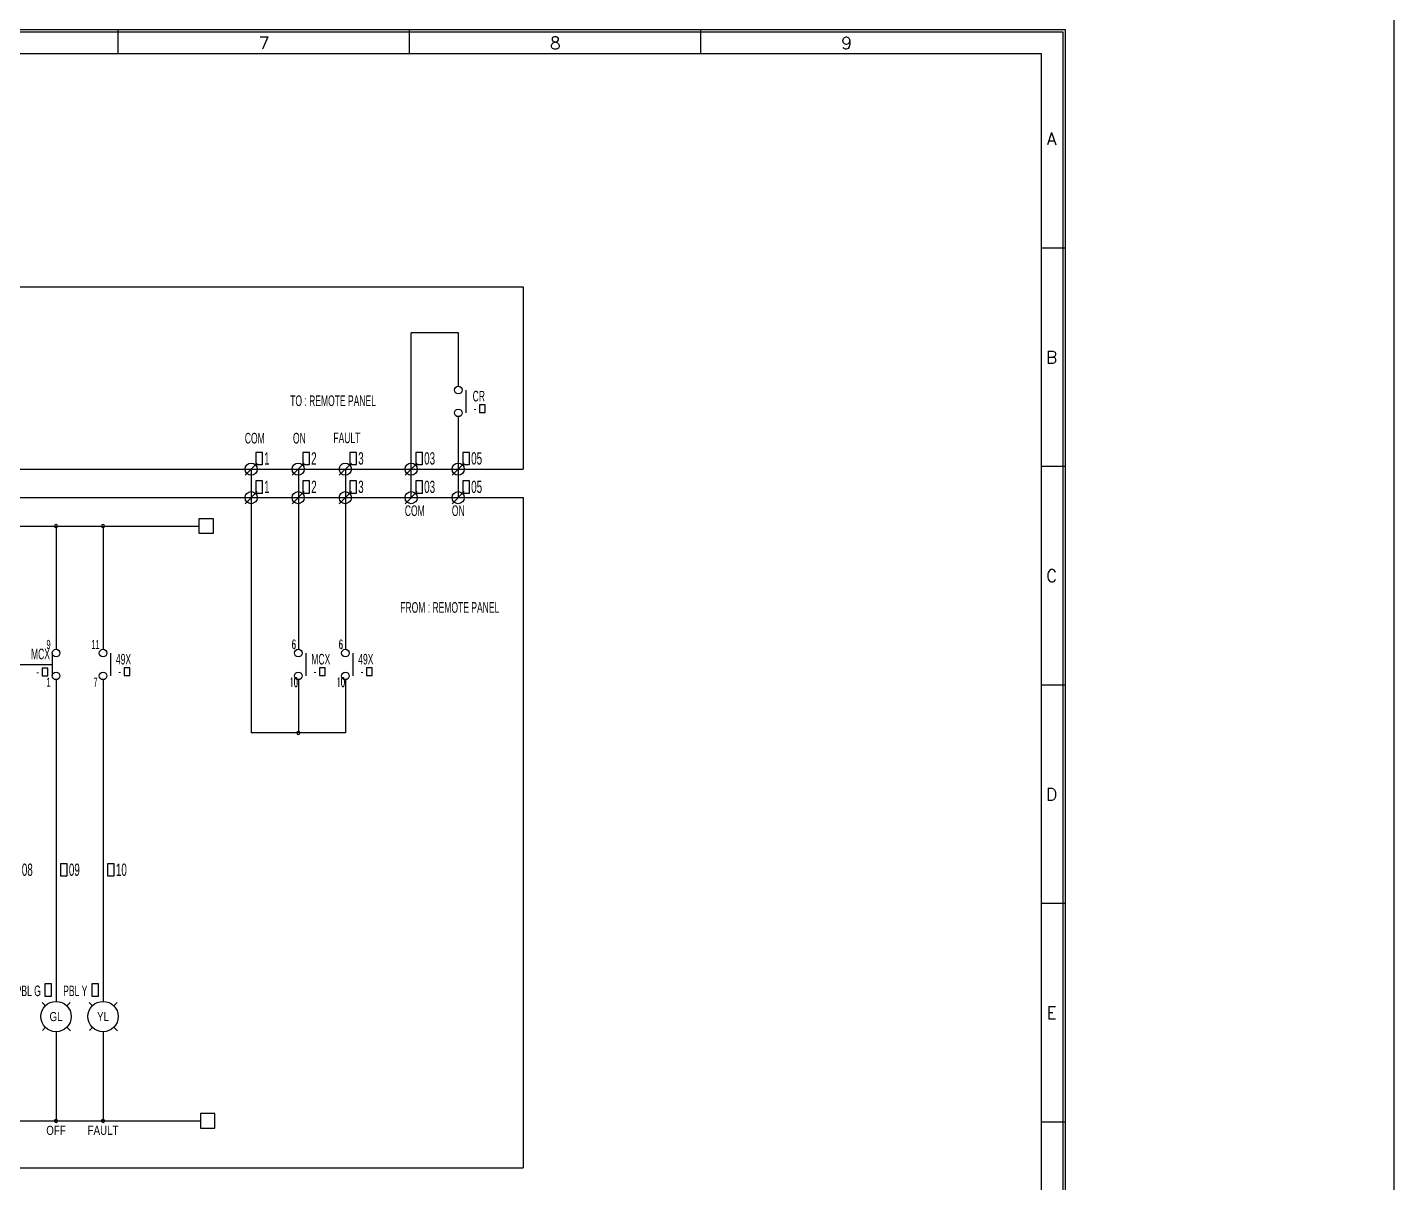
# Model space of a CAD drawing. Header units: millimetres. Extents: x 107 to 2900, y 85 to 3996.
# Drawn here: x 2495.3 to 2900.5, y 968.5 to 1311.2 of the extents above; entities that cross this region are included whole.
import ezdxf
from ezdxf.enums import TextEntityAlignment as Align
from ezdxf.lldxf.tags import DXFTag

# ---------------------------------------------------------------- set-up
doc = ezdxf.new("R2010")
doc.units = ezdxf.units.MM
doc.linetypes.add('PHANTOM2', pattern=[1.25, 0.625, -0.125, 0.125, -0.125, 0.125, -0.125])
for name, color, linetype in [('1', 1, 'CENTER'), ('20', 2, 'Continuous'), ('30', 3, 'Continuous'), ('70', 7, 'Continuous'), ('RED', 1, 'Continuous'), ('TBOX', 5, 'PHANTOM2'), ('TEXT', 6, 'Continuous')]:
    doc.layers.add(name, color=color, linetype=linetype)
doc.styles.add('ghs', font='NGULIM.TTF')
doc.styles.add('ROMANS', font='ROMANS.shx', dxfattribs={"width": 0.7})
doc.styles.add('SIMPLEX', font='SIMPLEX')
tags = doc.linetypes.add('CENTER', pattern=[2, 1.25, -0.25, 0.25, -0.25]).pattern_tags.tags
tags[10:11] = [DXFTag(74, 4), DXFTag(75, 0), DXFTag(340, '0'), DXFTag(46, 1.0), DXFTag(50, 0.0), DXFTag(44, 0.0), DXFTag(45, 0.0)]
tags[8:9] = [DXFTag(74, 4), DXFTag(75, 0), DXFTag(340, '0'), DXFTag(46, 1.0), DXFTag(50, 0.0), DXFTag(44, 0.0), DXFTag(45, 0.0)]
tags[6:7] = [DXFTag(74, 4), DXFTag(75, 0), DXFTag(340, '0'), DXFTag(46, 1.0), DXFTag(50, 0.0), DXFTag(44, 0.0), DXFTag(45, 0.0)]
tags[4:5] = [DXFTag(74, 4), DXFTag(75, 0), DXFTag(340, '0'), DXFTag(46, 1.0), DXFTag(50, 0.0), DXFTag(44, 0.0), DXFTag(45, 0.0)]
tags = doc.linetypes.add('HIDDEN', pattern=[0.375, 0.25, -0.125]).pattern_tags.tags
tags[6:7] = [DXFTag(74, 4), DXFTag(75, 0), DXFTag(340, '0'), DXFTag(46, 1.0), DXFTag(50, 0.0), DXFTag(44, 0.0), DXFTag(45, 0.0)]
tags[4:5] = [DXFTag(74, 4), DXFTag(75, 0), DXFTag(340, '0'), DXFTag(46, 1.0), DXFTag(50, 0.0), DXFTag(44, 0.0), DXFTag(45, 0.0)]

msp = doc.modelspace()

# ---------------------------------------------------------------- linework, layer by layer
at = {"color": 1}
for p, q in [((2609.153, 1171.707), (2609.153, 1220.517)), ((2623.1, 1220.517), (2609.153, 1220.517)), ((2623.1, 1204.708), (2623.1, 1220.517)), ((2623.1, 1171.707), (2623.1, 1195.708)), ((2561.699, 1180.145), (2561.699, 1101.898)), ((2575.645, 1180.145), (2575.645, 1126.707)), ((2589.591, 1180.145), (2589.591, 1126.707)), ((2503.784, 1163.27), (2503.784, 1126.707)), ((2517.73, 1163.27), (2517.73, 1126.707)), ((2503.784, 1117.707), (2503.784, 1022.292)), ((2517.73, 1117.707), (2517.73, 1022.292)), ((2575.645, 1117.707), (2575.645, 1101.898)), ((2589.591, 1117.707), (2589.591, 1101.898)), ((2589.591, 1101.898), (2561.699, 1101.898)), ((2503.784, 1013.292), (2503.784, 986.854)), ((2517.73, 1013.292), (2517.73, 986.854))]:
    msp.add_line(p, q, dxfattribs=at)
at = {"color": 7}
for p, q in [((2625.35, 1203.583), (2625.35, 1196.833)), ((2565.003, 1185.118), (2563.048, 1185.118)), ((2563.048, 1185.118), (2563.048, 1181.467)), ((2565.003, 1181.467), (2565.003, 1185.118)), ((2578.95, 1185.118), (2576.994, 1185.118)), ((2576.994, 1185.118), (2576.994, 1181.467)), ((2578.95, 1181.467), (2578.95, 1185.118)), ((2592.896, 1185.118), (2590.941, 1185.118)), ((2590.941, 1185.118), (2590.941, 1181.467)), ((2592.896, 1181.467), (2592.896, 1185.118)), ((2612.458, 1185.118), (2610.503, 1185.118)), ((2610.503, 1185.118), (2610.503, 1181.467)), ((2612.458, 1181.467), (2612.458, 1185.118)), ((2626.404, 1185.118), (2624.449, 1185.118)), ((2624.449, 1185.118), (2624.449, 1181.467)), ((2626.404, 1181.467), (2626.404, 1185.118)), ((2563.048, 1181.467), (2565.003, 1181.467)), ((2576.994, 1181.467), (2578.95, 1181.467)), ((2590.941, 1181.467), (2592.896, 1181.467)), ((2610.503, 1181.467), (2612.458, 1181.467)), ((2624.449, 1181.467), (2626.404, 1181.467)), ((2565.003, 1176.68), (2563.048, 1176.68)), ((2563.048, 1176.68), (2563.048, 1173.03)), ((2565.003, 1173.03), (2565.003, 1176.68)), ((2578.95, 1176.68), (2576.994, 1176.68)), ((2576.994, 1176.68), (2576.994, 1173.03)), ((2578.95, 1173.03), (2578.95, 1176.68)), ((2592.896, 1176.68), (2590.941, 1176.68)), ((2590.941, 1176.68), (2590.941, 1173.03)), ((2592.896, 1173.03), (2592.896, 1176.68)), ((2612.458, 1176.68), (2610.503, 1176.68)), ((2610.503, 1176.68), (2610.503, 1173.03)), ((2612.458, 1173.03), (2612.458, 1176.68)), ((2626.404, 1176.68), (2624.449, 1176.68)), ((2624.449, 1176.68), (2624.449, 1173.03)), ((2626.404, 1173.03), (2626.404, 1176.68)), ((2563.048, 1173.03), (2565.003, 1173.03)), ((2576.994, 1173.03), (2578.95, 1173.03)), ((2590.941, 1173.03), (2592.896, 1173.03)), ((2610.503, 1173.03), (2612.458, 1173.03)), ((2624.449, 1173.03), (2626.404, 1173.03)), ((2257.187, 1163.27), (2546.155, 1163.27)), ((2502.659, 1125.582), (2502.659, 1118.832)), ((2519.98, 1125.582), (2519.98, 1118.832)), ((2577.895, 1125.582), (2577.895, 1118.832)), ((2591.841, 1125.582), (2591.841, 1118.832)), ((2507.088, 1063.131), (2505.133, 1063.131)), ((2505.133, 1063.131), (2505.133, 1059.48)), ((2507.088, 1059.48), (2507.088, 1063.131)), ((2521.035, 1063.131), (2519.079, 1063.131)), ((2519.079, 1063.131), (2519.079, 1059.48)), ((2521.035, 1059.48), (2521.035, 1063.131)), ((2505.133, 1059.48), (2507.088, 1059.48)), ((2519.079, 1059.48), (2521.035, 1059.48)), ((2502.413, 1027.494), (2500.458, 1027.494)), ((2500.458, 1027.494), (2500.458, 1023.844)), ((2502.413, 1023.844), (2502.413, 1027.494)), ((2516.36, 1027.494), (2514.404, 1027.494)), ((2514.404, 1027.494), (2514.404, 1023.844)), ((2516.36, 1023.844), (2516.36, 1027.494)), ((2500.622, 1020.996), (2499.633, 1021.985)), ((2500.458, 1023.844), (2502.413, 1023.844)), ((2506.988, 1020.953), (2507.977, 1021.941)), ((2514.568, 1020.996), (2513.58, 1021.985)), ((2514.404, 1023.844), (2516.36, 1023.844)), ((2520.935, 1020.953), (2521.923, 1021.941)), ((2499.72, 1013.642), (2500.708, 1014.63)), ((2508.025, 1013.509), (2507.037, 1014.497)), ((2513.666, 1013.642), (2514.654, 1014.63)), ((2521.971, 1013.509), (2520.983, 1014.497)), ((2318.433, 986.854), (2546.604, 986.854))]:
    msp.add_line(p, q, dxfattribs=at)
at = {"color": 1, "linetype": 'Continuous'}
for p, q in [((2559.872, 1178.318), (2563.472, 1181.918)), ((2573.818, 1178.318), (2577.418, 1181.918)), ((2587.765, 1178.318), (2591.365, 1181.918)), ((2607.327, 1178.318), (2610.927, 1181.918)), ((2621.273, 1178.318), (2624.873, 1181.918)), ((2559.872, 1169.881), (2563.472, 1173.481)), ((2573.818, 1169.881), (2577.418, 1173.481)), ((2587.765, 1169.881), (2591.365, 1173.481)), ((2607.327, 1169.881), (2610.927, 1173.481)), ((2621.273, 1169.881), (2624.873, 1173.481))]:
    msp.add_line(p, q, dxfattribs=at)
msp.add_lwpolyline([(1879.826, 3363.289), (2900.497, 3363.289), (2900.497, 85.223), (1879.826, 85.223)], close=True)
at = {"color": 7}
for centre, radius in [((2623.1, 1203.583), 1.125), ((2623.1, 1196.833), 1.125), ((2503.784, 1125.582), 1.125), ((2517.73, 1125.582), 1.125), ((2575.645, 1125.582), 1.125), ((2589.591, 1125.582), 1.125), ((2503.784, 1118.832), 1.125), ((2517.73, 1118.832), 1.125), ((2575.645, 1118.832), 1.125), ((2589.591, 1118.832), 1.125), ((2503.784, 1017.792), 4.5), ((2517.73, 1017.792), 4.5)]:
    msp.add_circle(centre, radius, dxfattribs=at)
at = {"color": 1, "linetype": 'Continuous'}
for centre in [(2561.672, 1180.118), (2575.618, 1180.118), (2589.565, 1180.118), (2609.127, 1180.118), (2623.073, 1180.118), (2561.672, 1171.681), (2575.618, 1171.681), (2589.565, 1171.681), (2609.127, 1171.681), (2623.073, 1171.681)]:
    msp.add_circle(centre, 1.8, dxfattribs=at)
at = {"color": 7}
for centre, start, end in [((2503.784, 1163.27), 0, 180), ((2503.784, 1163.27), 180, 0), ((2517.73, 1163.27), 0, 180), ((2517.73, 1163.27), 180, 0), ((2575.645, 1101.898), 0, 180), ((2575.645, 1101.898), 180, 0), ((2503.784, 986.854), 0, 180), ((2503.784, 986.854), 180, 0), ((2517.73, 986.854), 0, 180), ((2517.73, 986.854), 180, 0)]:
    msp.add_arc(centre, 0.45, start, end, dxfattribs=at)
at = {"layer": '1', "color": 2, "linetype": 'HIDDEN', "ltscale": 3}
msp.add_line((2492.087, 1122.207), (2502.659, 1122.207), dxfattribs=at)
at = {"layer": '20', "color": 7}
for p, q in [((1989.386, 1303.375), (2795.93, 1303.375)), ((2795.93, 1303.375), (2795.93, 787.783))]:
    msp.add_line(p, q, dxfattribs=at)
at = {"layer": '30', "color": 7}
for p, q in [((2522.258, 1303.375), (2522.258, 1310.503)), ((2608.658, 1303.375), (2608.658, 1310.503)), ((2695.058, 1303.375), (2695.058, 1310.503)), ((2803.058, 1245.703), (2795.93, 1245.703)), ((2803.058, 1180.903), (2795.93, 1180.903)), ((2803.058, 1116.103), (2795.93, 1116.103)), ((2803.058, 1051.303), (2795.93, 1051.303)), ((2803.058, 986.503), (2795.93, 986.503))]:
    msp.add_line(p, q, dxfattribs=at)
at = {"layer": '70', "color": 7}
for points in [[(2803.058, 727.303), (1982.258, 727.303), (1982.258, 1310.503), (2803.058, 1310.503)], [(2802.41, 727.951), (1982.906, 727.951), (1982.906, 1309.855), (2802.41, 1309.855)]]:
    msp.add_lwpolyline(points, close=True, dxfattribs=at)
at = {"layer": 'RED', "color": 7}
for p, q in [((2550.456, 1165.42), (2546.155, 1165.42)), ((2546.155, 1165.42), (2546.155, 1161.119)), ((2550.456, 1161.119), (2550.456, 1165.42)), ((2546.155, 1161.119), (2550.456, 1161.119)), ((2550.904, 989.004), (2546.604, 989.004)), ((2546.604, 989.004), (2546.604, 984.704)), ((2550.904, 984.704), (2550.904, 989.004)), ((2546.604, 984.704), (2550.904, 984.704))]:
    msp.add_line(p, q, dxfattribs=at)
at = {"layer": 'TBOX', "color": 7, "linetype": 'Continuous', "ltscale": 25}
for p, q in [((2215.014, 1234.207), (2642.338, 1234.207)), ((2642.338, 1234.207), (2642.338, 1180.145)), ((2215.014, 1180.145), (2642.338, 1180.145)), ((2215.014, 1171.707), (2642.338, 1171.707)), ((2642.338, 1171.707), (2642.338, 972.968)), ((2215.014, 972.968), (2642.338, 972.968))]:
    msp.add_line(p, q, dxfattribs=at)
at = {"layer": 'TEXT', "color": 2}
for p, q in [((2629.356, 1199.214), (2629.356, 1196.964)), ((2631.044, 1199.214), (2629.356, 1199.214)), ((2629.356, 1196.964), (2631.044, 1196.964)), ((2631.044, 1196.964), (2631.044, 1199.214)), ((2499.647, 1121.094), (2499.647, 1118.844)), ((2501.335, 1121.094), (2499.647, 1121.094)), ((2499.647, 1118.844), (2501.335, 1118.844)), ((2501.335, 1118.844), (2501.335, 1121.094)), ((2525.674, 1121.214), (2523.987, 1121.214)), ((2523.987, 1121.214), (2523.987, 1118.964)), ((2523.987, 1118.964), (2525.674, 1118.964)), ((2525.674, 1118.964), (2525.674, 1121.214)), ((2583.589, 1121.214), (2581.902, 1121.214)), ((2581.902, 1121.214), (2581.902, 1118.964)), ((2581.902, 1118.964), (2583.589, 1118.964)), ((2583.589, 1118.964), (2583.589, 1121.214)), ((2597.536, 1121.214), (2595.848, 1121.214)), ((2595.848, 1121.214), (2595.848, 1118.964)), ((2595.848, 1118.964), (2597.536, 1118.964)), ((2597.536, 1118.964), (2597.536, 1121.214))]:
    msp.add_line(p, q, dxfattribs=at)

# ---------------------------------------------------------------- texts
at = {"layer": '30', "color": 7, "style": 'SIMPLEX'}
for s, p in [('7', (2565.458, 1306.516)), ('8', (2651.858, 1306.516)), ('9', (2738.258, 1306.516)), ('A', (2799.062, 1278.103)), ('B', (2799.062, 1213.303)), ('C', (2799.062, 1148.503)), ('D', (2799.062, 1083.703)), ('E', (2799.062, 1018.903))]:
    msp.add_text(s, height=3.672, dxfattribs=at).set_placement(p, align=Align.MIDDLE)
at = {"layer": 'TEXT', "color": 2, "linetype": 'Continuous', "style": 'ghs', "width": 0.6}
for s, p in [('TO : REMOTE PANEL', (2573.236, 1198.853)), ('COM', (2559.775, 1187.748)), ('ON', (2574.048, 1187.748)), ('FAULT', (2586.038, 1187.84)), ('COM', (2607.229, 1166.241)), ('ON', (2621.176, 1166.241)), ('FROM : REMOTE PANEL', (2605.89, 1137.543))]:
    msp.add_text(s, height=3.15, dxfattribs=at).set_placement(p)
at = {"layer": 'TEXT', "color": 2, "style": 'ghs', "width": 0.6}
for s, p in [('CR', (2629.171, 1200.208)), ('MCX', (2499.178, 1123.745)), ('49X', (2523.802, 1122.207)), ('MCX', (2582.308, 1122.207)), ('49X', (2595.663, 1122.207)), ('PBL G', (2495.548, 1023.844)), ('PBL Y', (2509.494, 1023.844))]:
    msp.add_text(s, height=3.15, dxfattribs=at).set_placement(p, align=Align.CENTER)
at = {"layer": 'TEXT', "color": 2, "style": 'ghs', "width": 0.8}
for s, height, p in [('-', 2.25, (2628.03, 1198.101)), ('-', 2.25, (2498.321, 1119.98)), ('-', 2.25, (2522.66, 1120.1)), ('-', 2.25, (2580.575, 1120.1)), ('-', 2.25, (2594.521, 1120.1)), ('OFF', 2.7, (2503.784, 984.042)), ('FAULT', 2.7, (2517.73, 984.042))]:
    msp.add_text(s, height=height, dxfattribs=at).set_placement(p, align=Align.MIDDLE)
at = {"layer": 'TEXT', "color": 7, "style": 'ghs', "width": 0.6}
for s, height, p in [('1', 3.646, (2565.501, 1181.501)), ('2', 3.646, (2579.447, 1181.501)), ('3', 3.646, (2593.393, 1181.501)), ('03', 3.6461, (2612.956, 1181.501)), ('05', 3.6461, (2626.902, 1181.501)), ('1', 3.646, (2565.501, 1173.064)), ('2', 3.646, (2579.447, 1173.064)), ('3', 3.646, (2593.393, 1173.064)), ('03', 3.6461, (2612.956, 1173.064)), ('05', 3.6461, (2626.902, 1173.064)), ('08', 3.6461, (2493.64, 1059.515)), ('09', 3.6461, (2507.586, 1059.515)), ('10', 3.6461, (2521.532, 1059.515))]:
    msp.add_text(s, height=height, dxfattribs=at).set_placement(p)
at = {"layer": 'TEXT', "color": 30}
for s, style, width, p in [('9', 'ghs', 0.6, (2501.558, 1126.797)), ('11', 'ghs', 0.6, (2515.504, 1126.797)), ('6', 'ROMANS', 0.5, (2574.304, 1126.797)), ('6', 'ROMANS', 0.5, (2588.25, 1126.797)), ('1', 'ghs', 0.6, (2501.558, 1115.617)), ('7', 'ghs', 0.6, (2515.504, 1115.617)), ('10', 'ROMANS', 0.5, (2574.304, 1115.617)), ('10', 'ROMANS', 0.5, (2588.25, 1115.617))]:
    msp.add_text(s, height=2.7, dxfattribs=dict(at, style=style, width=width)).set_placement(p, align=Align.CENTER)
at = {"layer": 'TEXT', "color": 7, "style": 'ghs', "width": 0.8}
for s, p in [('GL', (2503.784, 1017.792)), ('YL', (2517.73, 1017.792))]:
    msp.add_text(s, height=2.7, dxfattribs=at).set_placement(p, align=Align.MIDDLE)

doc.saveas('drawing.dxf')
